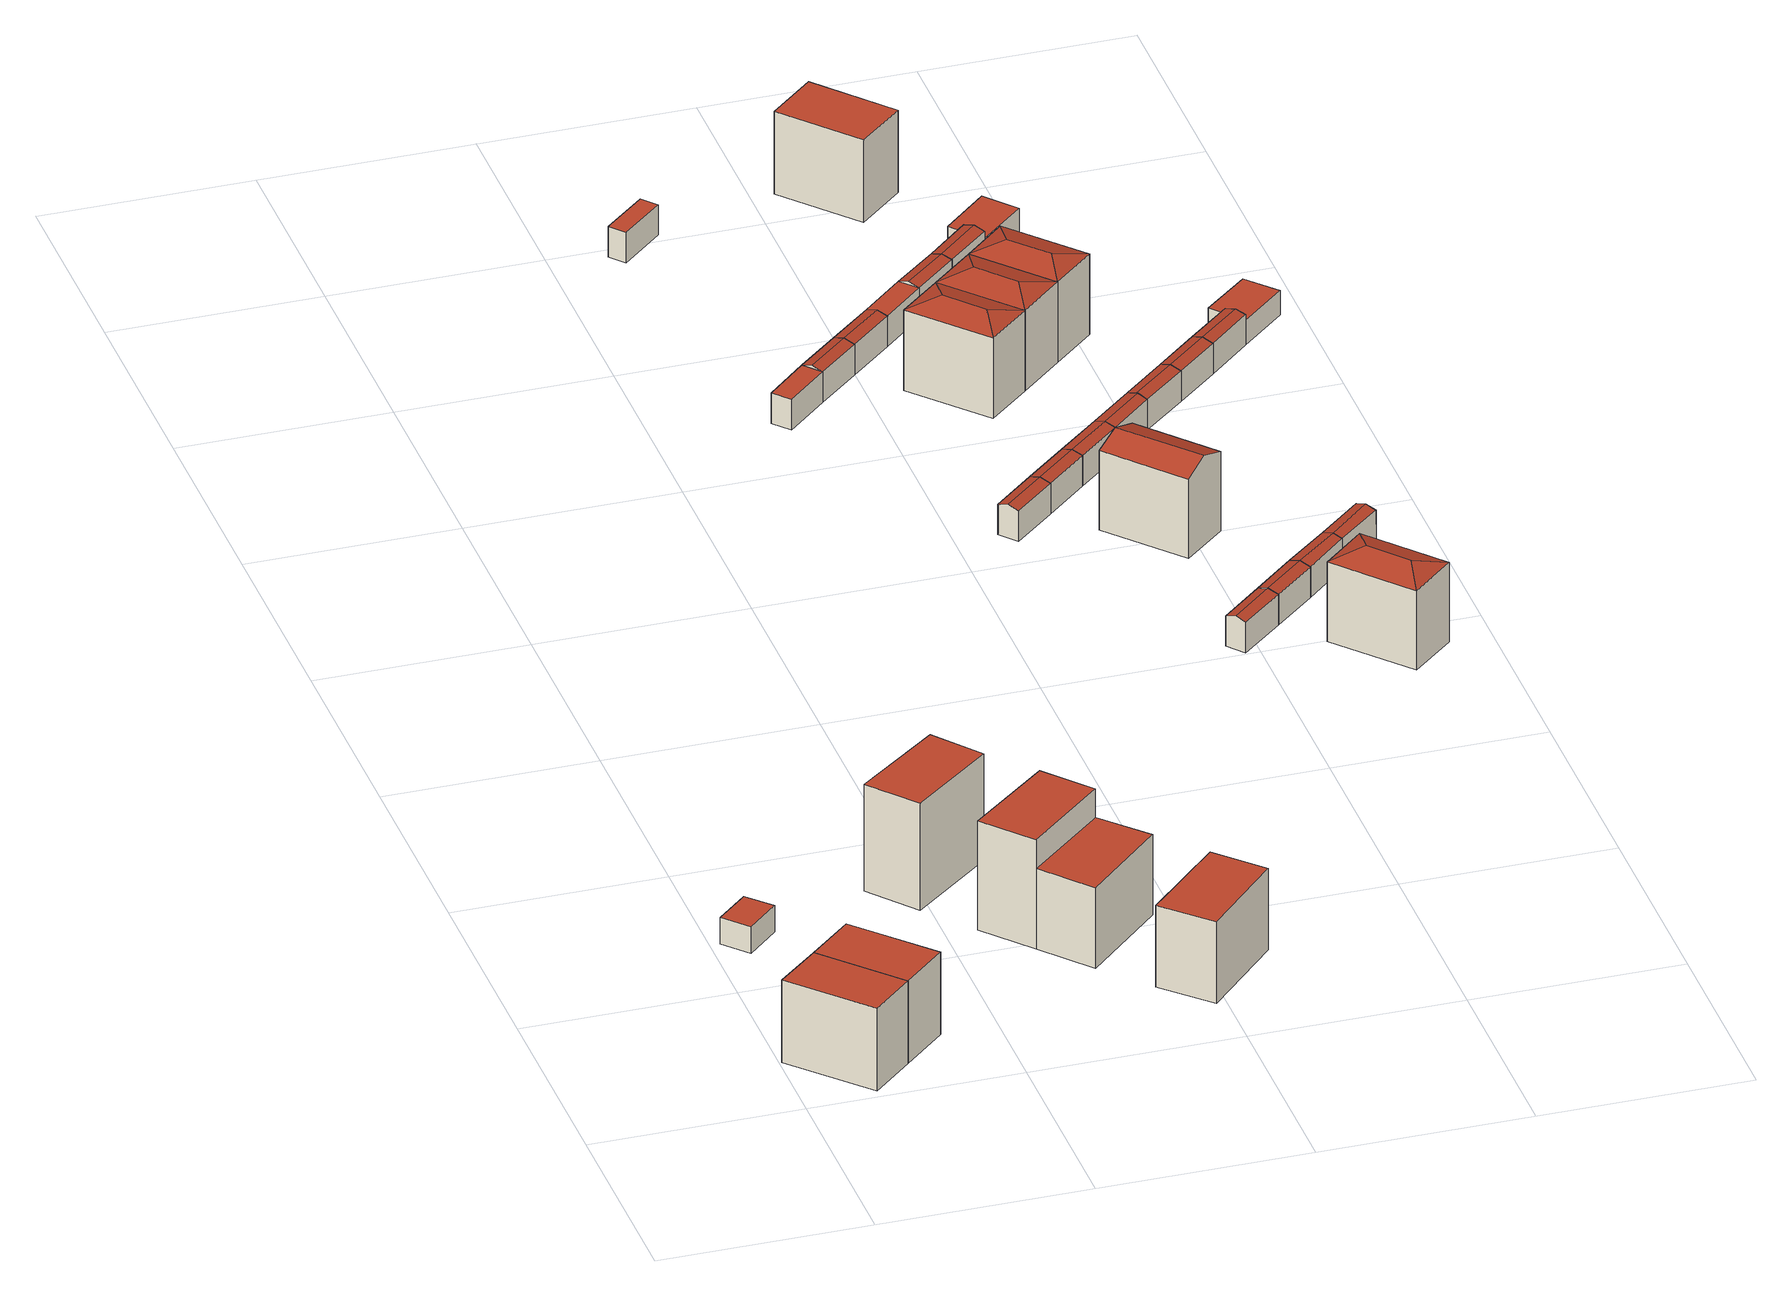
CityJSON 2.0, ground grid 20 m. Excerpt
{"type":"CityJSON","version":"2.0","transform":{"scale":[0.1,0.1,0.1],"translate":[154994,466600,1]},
"CityObjects":{
"building1":{"type":"Building","attributes":{"b3_bag_bag_overlap":0,"b3_bouwlagen":3,"b3_dak_type":"horizontal","b3_extrusie":"standard","b3_h_dak_50p":10.1,"b3_h_dak_70p":10.11,"b3_h_dak_max":10.26,"b3_h_dak_min":10.06,"b3_h_maaiveld":1.66,"b3_is_glas_dak":false,"b3_kas_warenhuis":false,"b3_kwaliteitsindicator":true,"b3_mutatie_ahn3_ahn4":false,"b3_mutatie_ahn4_ahn5":false,"b3_n_nok":0,"b3_n_vlakken":1,"b3_opp_buitenmuur":90.88,"b3_opp_dak_plat":49.87,"b3_opp_dak_schuin":0,"b3_opp_grond":49.87,"b3_opp_scheidingsmuur":157.52,"b3_rmse_lod12":0.051,"b3_rmse_lod13":0.051,"b3_rmse_lod22":0.0487,"b3_t_run":31,"b3_val3dity_lod12":"[]","b3_val3dity_lod13":"[]","b3_val3dity_lod22":"[]","b3_volume_lod12":421.19,"b3_volume_lod13":421.19,"b3_volume_lod22":421.06,"geconstateerd":false,"oorspronkelijkbouwjaar":1991,"status":"Pand in gebruik"},"children":["building1-1"]},
"building1-1":{"type":"BuildingPart","parents":["building1"],"geometry":[{"type":"Solid","lod":"2.2","boundaries":[[[[0,1,2,3]],[[4,5,6,7]],[[7,6,1,0]],[[6,5,2,1]],[[5,4,3,2]],[[4,7,0,3]]]],"semantics":{"surfaces":[{"type":"GroundSurface"},{"type":"RoofSurface"},{"type":"WallSurface"}],"values":[[0,1,2,2,2,2]]}}]},
"building2":{"type":"Building","attributes":{"b3_dak_type":"horizontal","b3_extrusie":"standard","b3_h_dak_50p":4.42,"b3_h_dak_70p":4.43,"b3_h_dak_max":4.48,"b3_h_dak_min":4.28,"b3_h_maaiveld":1.72,"b3_is_glas_dak":false,"b3_kas_warenhuis":false,"b3_kwaliteitsindicator":true,"b3_mutatie_ahn3_ahn4":false,"b3_mutatie_ahn4_ahn5":false,"b3_n_nok":0,"b3_n_vlakken":1,"b3_opp_buitenmuur":38.58,"b3_opp_dak_plat":12.6,"b3_opp_dak_schuin":0,"b3_opp_grond":12.59,"b3_opp_scheidingsmuur":0,"b3_rmse_lod12":0.0504,"b3_rmse_lod13":0.0504,"b3_rmse_lod22":0.0457,"b3_t_run":22,"b3_val3dity_lod12":"[]","b3_val3dity_lod13":"[]","b3_val3dity_lod22":"[]","b3_volume_lod12":34.05,"b3_volume_lod13":34.05,"b3_volume_lod22":33.9,"geconstateerd":false,"oorspronkelijkbouwjaar":1991,"status":"Pand in gebruik"},"children":["building2-1"]},
"building2-1":{"type":"BuildingPart","parents":["building2"],"geometry":[{"type":"Solid","lod":"2.2","boundaries":[[[[8,9,10,11]],[[12,13,14,15]],[[15,14,9,8]],[[14,13,10,9]],[[13,12,11,10]],[[12,15,8,11]]]],"semantics":{"surfaces":[{"type":"GroundSurface"},{"type":"RoofSurface"},{"type":"WallSurface"}],"values":[[0,1,2,2,2,2]]}}]},
"building3":{"type":"Building","attributes":{"b3_bag_bag_overlap":0,"b3_bouwlagen":3,"b3_dak_type":"horizontal","b3_extrusie":"standard","b3_h_dak_50p":10.11,"b3_h_dak_70p":10.12,"b3_h_dak_max":10.28,"b3_h_dak_min":10.04,"b3_h_maaiveld":1.66,"b3_is_glas_dak":false,"b3_kas_warenhuis":false,"b3_kwaliteitsindicator":true,"b3_mutatie_ahn3_ahn4":false,"b3_mutatie_ahn4_ahn5":false,"b3_n_nok":0,"b3_n_vlakken":1,"b3_opp_buitenmuur":118.53,"b3_opp_dak_plat":51.81,"b3_opp_dak_schuin":0,"b3_opp_grond":51.8,"b3_opp_scheidingsmuur":133.5,"b3_rmse_lod12":0.133,"b3_rmse_lod13":0.133,"b3_rmse_lod22":0.131,"b3_t_run":38,"b3_val3dity_lod12":"[]","b3_val3dity_lod13":"[]","b3_val3dity_lod22":"[]","b3_volume_lod12":438.09,"b3_volume_lod13":438.09,"b3_volume_lod22":437.79,"geconstateerd":false,"oorspronkelijkbouwjaar":1991,"status":"Pand in gebruik"},"children":["building3-1"]},
"building3-1":{"type":"BuildingPart","parents":["building3"],"geometry":[{"type":"Solid","lod":"2.2","boundaries":[[[[16,17,1,0]],[[7,6,18,19]],[[19,18,17,16]],[[18,6,1,17]],[[6,7,0,1]],[[7,19,16,0]]]],"semantics":{"surfaces":[{"type":"GroundSurface"},{"type":"RoofSurface"},{"type":"WallSurface"}],"values":[[0,1,2,2,2,2]]}}]},
"building4":{"type":"Building","attributes":{"b3_bag_bag_overlap":0,"b3_bouwlagen":4,"b3_dak_type":"multiple horizontal","b3_extrusie":"standard","b3_h_dak_50p":12.35,"b3_h_dak_70p":12.37,"b3_h_dak_max":12.48,"b3_h_dak_min":9.66,"b3_h_maaiveld":1.45,"b3_is_glas_dak":false,"b3_kas_warenhuis":false,"b3_kwaliteitsindicator":true,"b3_mutatie_ahn3_ahn4":false,"b3_mutatie_ahn4_ahn5":false,"b3_n_nok":0,"b3_n_vlakken":3,"b3_opp_buitenmuur":124.46,"b3_opp_dak_plat":57.69,"b3_opp_dak_schuin":0,"b3_opp_grond":57.68,"b3_opp_scheidingsmuur":210.14,"b3_rmse_lod12":1.05,"b3_rmse_lod13":1.05,"b3_rmse_lod22":0.0559,"b3_t_run":44,"b3_val3dity_lod12":"[]","b3_val3dity_lod13":"[]","b3_val3dity_lod22":"[]","b3_volume_lod12":629.6,"b3_volume_lod13":629.6,"b3_volume_lod22":604.18,"geconstateerd":false,"oorspronkelijkbouwjaar":1992,"status":"Pand in gebruik"},"children":["building4-1"]},
"building4-1":{"type":"BuildingPart","parents":["building4"],"geometry":[{"type":"Solid","lod":"2.2","boundaries":[[[[20,21,22,23]],[[24,25,26,27]],[[27,26,21,20]],[[26,25,22,21]],[[25,24,23,22]],[[24,27,20,23]]]],"semantics":{"surfaces":[{"type":"GroundSurface"},{"type":"RoofSurface"},{"type":"WallSurface"}],"values":[[0,1,2,2,2,2]]}}]},
"building5":{"type":"Building","attributes":{"b3_bag_bag_overlap":0,"b3_bouwlagen":4,"b3_dak_type":"multiple horizontal","b3_extrusie":"standard","b3_h_dak_50p":12.44,"b3_h_dak_70p":12.57,"b3_h_dak_max":12.74,"b3_h_dak_min":9.73,"b3_h_maaiveld":1.46,"b3_is_glas_dak":false,"b3_kas_warenhuis":false,"b3_kwaliteitsindicator":true,"b3_mutatie_ahn3_ahn4":false,"b3_mutatie_ahn4_ahn5":true,"b3_n_nok":0,"b3_n_vlakken":3,"b3_opp_buitenmuur":152.43,"b3_opp_dak_plat":57.73,"b3_opp_dak_schuin":0,"b3_opp_grond":57.72,"b3_opp_scheidingsmuur":184.46,"b3_rmse_lod12":1.1,"b3_rmse_lod13":1.1,"b3_rmse_lod22":0.155,"b3_t_run":33,"b3_val3dity_lod12":"[]","b3_val3dity_lod13":"[]","b3_val3dity_lod22":"[]","b3_volume_lod12":641.33,"b3_volume_lod13":641.33,"b3_volume_lod22":607.52,"geconstateerd":false,"oorspronkelijkbouwjaar":1992,"status":"Pand in gebruik"},"children":["building5-1"]},
"building5-1":{"type":"BuildingPart","parents":["building5"],"geometry":[{"type":"Solid","lod":"2.2","boundaries":[[[[28,29,30,31]],[[32,33,34,35]],[[35,34,29,28]],[[34,33,30,29]],[[33,32,31,30]],[[32,35,28,31]]]],"semantics":{"surfaces":[{"type":"GroundSurface"},{"type":"RoofSurface"},{"type":"WallSurface"}],"values":[[0,1,2,2,2,2]]}}]},
"building6":{"type":"Building","attributes":{"b3_bag_bag_overlap":0,"b3_bouwlagen":3,"b3_dak_type":"horizontal","b3_extrusie":"standard","b3_h_dak_50p":9.71,"b3_h_dak_70p":9.72,"b3_h_dak_max":9.82,"b3_h_dak_min":9.66,"b3_h_maaiveld":1.47,"b3_is_glas_dak":false,"b3_kas_warenhuis":false,"b3_kwaliteitsindicator":true,"b3_mutatie_ahn3_ahn4":false,"b3_mutatie_ahn4_ahn5":false,"b3_n_nok":0,"b3_n_vlakken":1,"b3_opp_buitenmuur":96.62,"b3_opp_dak_plat":58.25,"b3_opp_dak_schuin":0,"b3_opp_grond":58.25,"b3_opp_scheidingsmuur":163.8,"b3_rmse_lod12":0.404,"b3_rmse_lod13":0.404,"b3_rmse_lod22":0.403,"b3_t_run":41,"b3_val3dity_lod12":"[]","b3_val3dity_lod13":"[]","b3_val3dity_lod22":"[]","b3_volume_lod12":480.5,"b3_volume_lod13":480.5,"b3_volume_lod22":479.9,"geconstateerd":false,"oorspronkelijkbouwjaar":1992,"status":"Pand in gebruik"},"children":["building6-1"]},
"building6-1":{"type":"BuildingPart","parents":["building6"],"geometry":[{"type":"Solid","lod":"2.2","boundaries":[[[[31,36,37,28]],[[38,39,40,41]],[[41,40,36,31]],[[40,39,37,36]],[[39,38,28,37]],[[38,41,31,28]]]],"semantics":{"surfaces":[{"type":"GroundSurface"},{"type":"RoofSurface"},{"type":"WallSurface"}],"values":[[0,1,2,2,2,2]]}}]},
"building7":{"type":"Building","attributes":{"b3_bag_bag_overlap":0,"b3_bouwlagen":3,"b3_dak_type":"horizontal","b3_extrusie":"standard","b3_h_dak_50p":9.7,"b3_h_dak_70p":9.71,"b3_h_dak_max":9.76,"b3_h_dak_min":9.66,"b3_h_maaiveld":1.43,"b3_is_glas_dak":false,"b3_kas_warenhuis":false,"b3_kwaliteitsindicator":true,"b3_mutatie_ahn3_ahn4":false,"b3_mutatie_ahn4_ahn5":false,"b3_n_nok":0,"b3_n_vlakken":1,"b3_opp_buitenmuur":97.71,"b3_opp_dak_plat":58.51,"b3_opp_dak_schuin":0,"b3_opp_grond":58.51,"b3_opp_scheidingsmuur":163.99,"b3_rmse_lod12":0.0238,"b3_rmse_lod13":0.0238,"b3_rmse_lod22":0.0206,"b3_t_run":31,"b3_val3dity_lod12":"[]","b3_val3dity_lod13":"[]","b3_val3dity_lod22":"[]","b3_volume_lod12":484.27,"b3_volume_lod13":484.27,"b3_volume_lod22":483.81,"geconstateerd":false,"oorspronkelijkbouwjaar":1992,"status":"Pand in gebruik"},"children":["building7-1"]},
"building7-1":{"type":"BuildingPart","parents":["building7"],"geometry":[{"type":"Solid","lod":"2.2","boundaries":[[[[42,43,44,45]],[[46,47,48,49]],[[49,48,43,42]],[[48,47,44,43]],[[47,46,45,44]],[[46,49,42,45]]]],"semantics":{"surfaces":[{"type":"GroundSurface"},{"type":"RoofSurface"},{"type":"WallSurface"}],"values":[[0,1,2,2,2,2]]}}]},
"building8":{"type":"Building","attributes":{"b3_bag_bag_overlap":0,"b3_dak_type":"slanted","b3_extrusie":"standard","b3_h_dak_50p":4.69,"b3_h_dak_70p":4.74,"b3_h_dak_max":4.78,"b3_h_dak_min":4.32,"b3_h_maaiveld":1.58,"b3_h_nok":4.7,"b3_is_glas_dak":false,"b3_kas_warenhuis":false,"b3_kwaliteitsindicator":true,"b3_mutatie_ahn3_ahn4":false,"b3_mutatie_ahn4_ahn5":false,"b3_n_nok":1,"b3_n_vlakken":2,"b3_opp_buitenmuur":39.76,"b3_opp_dak_plat":0,"b3_opp_dak_schuin":11.26,"b3_opp_grond":11.19,"b3_opp_scheidingsmuur":6.13,"b3_rmse_lod12":0.289,"b3_rmse_lod13":0.289,"b3_rmse_lod22":0.294,"b3_t_run":14,"b3_val3dity_lod12":"[]","b3_val3dity_lod13":"[]","b3_val3dity_lod22":"[]","b3_volume_lod12":35.24,"b3_volume_lod13":35.24,"b3_volume_lod22":34.57,"geconstateerd":false,"oorspronkelijkbouwjaar":1994,"status":"Pand in gebruik"},"children":["building8-1"]},
"building8-1":{"type":"BuildingPart","parents":["building8"],"geometry":[{"type":"Solid","lod":"2.2","boundaries":[[[[50,51,52,53]],[[54,55,56,57]],[[57,56,51,50]],[[56,55,52,51]],[[55,54,53,52]],[[54,57,50,53]]]],"semantics":{"surfaces":[{"type":"GroundSurface"},{"type":"RoofSurface"},{"type":"WallSurface"}],"values":[[0,1,2,2,2,2]]}}]},
"building9":{"type":"Building","attributes":{"b3_bag_bag_overlap":0,"b3_dak_type":"slanted","b3_extrusie":"standard","b3_h_dak_50p":4.71,"b3_h_dak_70p":4.74,"b3_h_dak_max":4.76,"b3_h_dak_min":4.22,"b3_h_maaiveld":1.57,"b3_h_nok":4.81,"b3_is_glas_dak":false,"b3_kas_warenhuis":false,"b3_kwaliteitsindicator":true,"b3_mutatie_ahn3_ahn4":false,"b3_mutatie_ahn4_ahn5":false,"b3_n_nok":1,"b3_n_vlakken":2,"b3_opp_buitenmuur":33.65,"b3_opp_dak_plat":0,"b3_opp_dak_schuin":10.36,"b3_opp_grond":10,"b3_opp_scheidingsmuur":11.29,"b3_rmse_lod12":0.192,"b3_rmse_lod13":0.192,"b3_rmse_lod22":0.224,"b3_t_run":12,"b3_val3dity_lod12":"[]","b3_val3dity_lod13":"[]","b3_val3dity_lod22":"[]","b3_volume_lod12":31.58,"b3_volume_lod13":31.58,"b3_volume_lod22":31.22,"geconstateerd":false,"oorspronkelijkbouwjaar":1994,"status":"Pand in gebruik"},"children":["building9-1"]},
"building9-1":{"type":"BuildingPart","parents":["building9"],"geometry":[{"type":"Solid","lod":"2.2","boundaries":[[[[58,59,60,61]],[[62,63,64,65]],[[65,64,59,58]],[[64,63,60,59]],[[63,62,61,60]],[[62,65,58,61]]]],"semantics":{"surfaces":[{"type":"GroundSurface"},{"type":"RoofSurface"},{"type":"WallSurface"}],"values":[[0,1,2,2,2,2]]}}]},
"building10":{"type":"Building","attributes":{"b3_bag_bag_overlap":0,"b3_dak_type":"slanted","b3_extrusie":"standard","b3_h_dak_50p":4.62,"b3_h_dak_70p":4.7,"b3_h_dak_max":4.76,"b3_h_dak_min":4.01,"b3_h_maaiveld":1.57,"b3_h_nok":4.87,"b3_is_glas_dak":false,"b3_kas_warenhuis":false,"b3_kwaliteitsindicator":true,"b3_mutatie_ahn3_ahn4":false,"b3_mutatie_ahn4_ahn5":false,"b3_n_nok":1,"b3_n_vlakken":2,"b3_opp_buitenmuur":27.6,"b3_opp_dak_plat":0,"b3_opp_dak_schuin":13.6,"b3_opp_grond":11.13,"b3_opp_scheidingsmuur":12.22,"b3_rmse_lod12":0.271,"b3_rmse_lod13":0.271,"b3_rmse_lod22":0.0646,"b3_t_run":12,"b3_val3dity_lod12":"[]","b3_val3dity_lod13":"[]","b3_val3dity_lod22":"[]","b3_volume_lod12":34.65,"b3_volume_lod13":34.65,"b3_volume_lod22":32.88,"geconstateerd":false,"oorspronkelijkbouwjaar":1994,"status":"Pand in gebruik"},"children":["building10-1"]},
"building10-1":{"type":"BuildingPart","parents":["building10"],"geometry":[{"type":"Solid","lod":"2.2","boundaries":[[[[53,66,67,50]],[[68,54,69,70]],[[54,68,66,53]],[[68,70,71,67,66]],[[57,71,70,69]],[[71,57,50,67]],[[57,69,54,53,50]]]],"semantics":{"surfaces":[{"type":"GroundSurface"},{"type":"RoofSurface"},{"type":"WallSurface"}],"values":[[0,1,2,2,1,2,2]]}}]},
"building11":{"type":"Building","attributes":{"b3_bag_bag_overlap":0,"b3_dak_type":"slanted","b3_extrusie":"standard","b3_h_dak_50p":4.59,"b3_h_dak_70p":4.7,"b3_h_dak_max":4.79,"b3_h_dak_min":4.07,"b3_h_maaiveld":1.59,"b3_h_nok":4.84,"b3_is_glas_dak":false,"b3_kas_warenhuis":false,"b3_kwaliteitsindicator":true,"b3_mutatie_ahn3_ahn4":false,"b3_mutatie_ahn4_ahn5":false,"b3_n_nok":1,"b3_n_vlakken":2,"b3_opp_buitenmuur":34.33,"b3_opp_dak_plat":0,"b3_opp_dak_schuin":13.5,"b3_opp_grond":11.26,"b3_opp_scheidingsmuur":6.06,"b3_rmse_lod12":0.271,"b3_rmse_lod13":0.271,"b3_rmse_lod22":0.06,"b3_t_run":20,"b3_val3dity_lod12":"[]","b3_val3dity_lod13":"[]","b3_val3dity_lod22":"[]","b3_volume_lod12":35.1,"b3_volume_lod13":35.1,"b3_volume_lod22":33.23,"geconstateerd":false,"oorspronkelijkbouwjaar":1994,"status":"Pand in gebruik"},"children":["building11-1"]},
"building11-1":{"type":"BuildingPart","parents":["building11"],"geometry":[{"type":"Solid","lod":"2.2","boundaries":[[[[72,73,74,75]],[[76,77,78,79]],[[77,76,73,72]],[[76,79,80,74,73]],[[81,80,79,78]],[[80,81,75,74]],[[81,78,77,72,75]]]],"semantics":{"surfaces":[{"type":"GroundSurface"},{"type":"RoofSurface"},{"type":"WallSurface"}],"values":[[0,1,2,2,1,2,2]]}}]},
"building12":{"type":"Building","attributes":{"b3_bag_bag_overlap":0,"b3_dak_type":"slanted","b3_extrusie":"standard","b3_h_dak_50p":4.63,"b3_h_dak_70p":4.71,"b3_h_dak_max":4.76,"b3_h_dak_min":3.97,"b3_h_maaiveld":1.57,"b3_h_nok":4.85,"b3_is_glas_dak":false,"b3_kas_warenhuis":false,"b3_kwaliteitsindicator":true,"b3_mutatie_ahn3_ahn4":false,"b3_mutatie_ahn4_ahn5":false,"b3_n_nok":1,"b3_n_vlakken":2,"b3_opp_buitenmuur":28.3,"b3_opp_dak_plat":0,"b3_opp_dak_schuin":14.22,"b3_opp_grond":11.45,"b3_opp_scheidingsmuur":12.21,"b3_rmse_lod12":0.273,"b3_rmse_lod13":0.273,"b3_rmse_lod22":0.0599,"b3_t_run":13,"b3_val3dity_lod12":"[]","b3_val3dity_lod13":"[]","b3_val3dity_lod22":"[]","b3_volume_lod12":36.01,"b3_volume_lod13":36.01,"b3_volume_lod22":33.86,"geconstateerd":false,"oorspronkelijkbouwjaar":1994,"status":"Pand in gebruik"},"children":["building12-1"]},
"building12-1":{"type":"BuildingPart","parents":["building12"],"geometry":[{"type":"Solid","lod":"2.2","boundaries":[[[[66,82,83,67]],[[84,68,70,85]],[[68,84,82,66]],[[84,85,86,83,82]],[[71,86,85,70]],[[86,71,67,83]],[[71,70,68,66,67]]]],"semantics":{"surfaces":[{"type":"GroundSurface"},{"type":"RoofSurface"},{"type":"WallSurface"}],"values":[[0,1,2,2,1,2,2]]}}]},
"building13":{"type":"Building","attributes":{"b3_bag_bag_overlap":0,"b3_dak_type":"slanted","b3_extrusie":"standard","b3_h_dak_50p":4.6,"b3_h_dak_70p":4.7,"b3_h_dak_max":4.78,"b3_h_dak_min":4.02,"b3_h_maaiveld":1.6,"b3_h_nok":4.91,"b3_is_glas_dak":false,"b3_kas_warenhuis":false,"b3_kwaliteitsindicator":true,"b3_mutatie_ahn3_ahn4":false,"b3_mutatie_ahn4_ahn5":false,"b3_n_nok":1,"b3_n_vlakken":2,"b3_opp_buitenmuur":27.24,"b3_opp_dak_plat":0,"b3_opp_dak_schuin":13.85,"b3_opp_grond":11.19,"b3_opp_scheidingsmuur":12.19,"b3_rmse_lod12":0.286,"b3_rmse_lod13":0.286,"b3_rmse_lod22":0.0638,"b3_t_run":14,"b3_val3dity_lod12":"[]","b3_val3dity_lod13":"[]","b3_val3dity_lod22":"[]","b3_volume_lod12":34.59,"b3_volume_lod13":34.59,"b3_volume_lod22":32.74,"geconstateerd":false,"oorspronkelijkbouwjaar":1994,"status":"Pand in gebruik"},"children":["building13-1"]},
"building13-1":{"type":"BuildingPart","parents":["building13"],"geometry":[{"type":"Solid","lod":"2.2","boundaries":[[[[74,73,87,88]],[[80,79,76,73,74]],[[89,76,79,90]],[[76,89,87,73]],[[89,90,91,88,87]],[[80,91,90,79]],[[91,80,74,88]]]],"semantics":{"surfaces":[{"type":"GroundSurface"},{"type":"WallSurface"},{"type":"RoofSurface"}],"values":[[0,1,2,1,1,2,1]]}}]},
"building14":{"type":"Building","attributes":{"b3_bag_bag_overlap":0,"b3_dak_type":"slanted","b3_extrusie":"standard","b3_h_dak_50p":4.62,"b3_h_dak_70p":4.72,"b3_h_dak_max":4.9,"b3_h_dak_min":4.05,"b3_h_maaiveld":1.57,"b3_h_nok":4.88,"b3_is_glas_dak":false,"b3_kas_warenhuis":false,"b3_kwaliteitsindicator":true,"b3_mutatie_ahn3_ahn4":false,"b3_mutatie_ahn4_ahn5":false,"b3_n_nok":1,"b3_n_vlakken":2,"b3_opp_buitenmuur":34.83,"b3_opp_dak_plat":0,"b3_opp_dak_schuin":13.1,"b3_opp_grond":11.12,"b3_opp_scheidingsmuur":6.12,"b3_rmse_lod12":0.287,"b3_rmse_lod13":0.287,"b3_rmse_lod22":0.114,"b3_t_run":18,"b3_val3dity_lod12":"[]","b3_val3dity_lod13":"[]","b3_val3dity_lod22":"[]","b3_volume_lod12":34.92,"b3_volume_lod13":34.92,"b3_volume_lod22":33.15,"geconstateerd":false,"oorspronkelijkbouwjaar":1994,"status":"Pand in gebruik"},"children":["building14-1"]},
"building14-1":{"type":"BuildingPart","parents":["building14"],"geometry":[{"type":"Solid","lod":"2.2","boundaries":[[[[92,93,94,95]],[[96,97,98,93,92]],[[99,98,97,100]],[[98,99,94,93]],[[99,100,101,95,94]],[[96,101,100,97]],[[101,96,92,95]]]],"semantics":{"surfaces":[{"type":"GroundSurface"},{"type":"WallSurface"},{"type":"RoofSurface"}],"values":[[0,1,2,1,1,2,1]]}}]},
"building15":{"type":"Building","attributes":{"b3_bag_bag_overlap":0,"b3_bouwlagen":3,"b3_dak_type":"slanted","b3_extrusie":"standard","b3_h_dak_50p":9.6,"b3_h_dak_70p":9.77,"b3_h_dak_max":9.91,"b3_h_dak_min":7.67,"b3_h_maaiveld":1.57,"b3_is_glas_dak":false,"b3_kas_warenhuis":false,"b3_kwaliteitsindicator":true,"b3_mutatie_ahn3_ahn4":false,"b3_mutatie_ahn4_ahn5":false,"b3_n_nok":0,"b3_n_vlakken":4,"b3_opp_buitenmuur":74.77,"b3_opp_dak_plat":0.1,"b3_opp_dak_schuin":54.15,"b3_opp_grond":48.28,"b3_opp_scheidingsmuur":134.52,"b3_rmse_lod12":0.781,"b3_rmse_lod13":0.781,"b3_rmse_lod22":0.143,"b3_t_run":26,"b3_val3dity_lod12":"[]","b3_val3dity_lod13":"[]","b3_val3dity_lod22":"[]","b3_volume_lod12":395.5,"b3_volume_lod13":395.5,"b3_volume_lod22":370.78,"geconstateerd":false,"oorspronkelijkbouwjaar":1994,"status":"Pand in gebruik"},"children":["building15-1"]},
"building15-1":{"type":"BuildingPart","parents":["building15"],"geometry":[{"type":"Solid","lod":"2.2","boundaries":[[[[102,103,104,105]],[[106,107,108,109]],[[107,106,103,102]],[[110,106,109]],[[106,110,104,103]],[[111,110,109,108]],[[110,111,105,104]],[[107,111,108]],[[111,107,102,105]]]],"semantics":{"surfaces":[{"type":"GroundSurface"},{"type":"RoofSurface"},{"type":"WallSurface"}],"values":[[0,1,2,1,2,1,2,1,2]]}}]},
"building16":{"type":"Building","attributes":{"b3_bag_bag_overlap":0,"b3_dak_type":"slanted","b3_extrusie":"standard","b3_h_dak_50p":4.69,"b3_h_dak_70p":4.73,"b3_h_dak_max":4.76,"b3_h_dak_min":4.07,"b3_h_maaiveld":1.58,"b3_h_nok":4.86,"b3_is_glas_dak":false,"b3_kas_warenhuis":false,"b3_kwaliteitsindicator":true,"b3_mutatie_ahn3_ahn4":false,"b3_mutatie_ahn4_ahn5":false,"b3_n_nok":1,"b3_n_vlakken":2,"b3_opp_buitenmuur":35.09,"b3_opp_dak_plat":0,"b3_opp_dak_schuin":12.63,"b3_opp_grond":11.42,"b3_opp_scheidingsmuur":12.29,"b3_rmse_lod12":0.234,"b3_rmse_lod13":0.234,"b3_rmse_lod22":0.234,"b3_t_run":10,"b3_val3dity_lod12":"[]","b3_val3dity_lod13":"[]","b3_val3dity_lod22":"[]","b3_volume_lod12":35.78,"b3_volume_lod13":35.78,"b3_volume_lod22":35.92,"geconstateerd":false,"oorspronkelijkbouwjaar":1994,"status":"Pand in gebruik"},"children":["building16-1"]},
"building16-1":{"type":"BuildingPart","parents":["building16"],"geometry":[{"type":"Solid","lod":"2.2","boundaries":[[[[112,113,83,82]],[[84,86,114,115]],[[115,114,113,112]],[[114,86,83,113]],[[86,84,82,83]],[[84,115,112,82]]]],"semantics":{"surfaces":[{"type":"GroundSurface"},{"type":"RoofSurface"},{"type":"WallSurface"}],"values":[[0,1,2,2,2,2]]}}]},
"building17":{"type":"Building","attributes":{"b3_bag_bag_overlap":0,"b3_bouwlagen":3,"b3_dak_type":"slanted","b3_extrusie":"standard","b3_h_dak_50p":9.52,"b3_h_dak_70p":9.74,"b3_h_dak_max":9.9,"b3_h_dak_min":7.39,"b3_h_maaiveld":1.6,"b3_h_nok":9.97,"b3_is_glas_dak":false,"b3_kas_warenhuis":false,"b3_kwaliteitsindicator":true,"b3_mutatie_ahn3_ahn4":false,"b3_mutatie_ahn4_ahn5":false,"b3_n_nok":2,"b3_n_vlakken":4,"b3_opp_buitenmuur":71.76,"b3_opp_dak_plat":0,"b3_opp_dak_schuin":52.67,"b3_opp_grond":48.42,"b3_opp_scheidingsmuur":133.88,"b3_rmse_lod12":0.997,"b3_rmse_lod13":0.997,"b3_rmse_lod22":0.155,"b3_t_run":28,"b3_val3dity_lod12":"[]","b3_val3dity_lod13":"[]","b3_val3dity_lod22":"[]","b3_volume_lod12":394.01,"b3_volume_lod13":394.01,"b3_volume_lod22":367.01,"geconstateerd":false,"oorspronkelijkbouwjaar":1994,"status":"Pand in gebruik"},"children":["building17-1"]},
"building17-1":{"type":"BuildingPart","parents":["building17"],"geometry":[{"type":"Solid","lod":"2.2","boundaries":[[[[116,117,118,119]],[[120,121,122,117,116]],[[123,122,121,124]],[[122,123,118,117]],[[123,124,125,119,118]],[[120,125,124,121]],[[125,120,116,119]]]],"semantics":{"surfaces":[{"type":"GroundSurface"},{"type":"WallSurface"},{"type":"RoofSurface"}],"values":[[0,1,2,1,1,2,1]]}}]},
"building18":{"type":"Building","attributes":{"b3_bag_bag_overlap":0,"b3_dak_type":"slanted","b3_extrusie":"standard","b3_h_dak_50p":4.6,"b3_h_dak_70p":4.7,"b3_h_dak_max":4.78,"b3_h_dak_min":3.99,"b3_h_maaiveld":1.59,"b3_h_nok":4.97,"b3_is_glas_dak":false,"b3_kas_warenhuis":false,"b3_kwaliteitsindicator":true,"b3_mutatie_ahn3_ahn4":false,"b3_mutatie_ahn4_ahn5":false,"b3_n_nok":1,"b3_n_vlakken":2,"b3_opp_buitenmuur":27.97,"b3_opp_dak_plat":0,"b3_opp_dak_schuin":14.23,"b3_opp_grond":11.36,"b3_opp_scheidingsmuur":12.21,"b3_rmse_lod12":0.284,"b3_rmse_lod13":0.284,"b3_rmse_lod22":0.0742,"b3_t_run":17,"b3_val3dity_lod12":"[]","b3_val3dity_lod13":"[]","b3_val3dity_lod22":"[]","b3_volume_lod12":35.33,"b3_volume_lod13":35.33,"b3_volume_lod22":33.58,"geconstateerd":false,"oorspronkelijkbouwjaar":1994,"status":"Pand in gebruik"},"children":["building18-1"]},
"building18-1":{"type":"BuildingPart","parents":["building18"],"geometry":[{"type":"Solid","lod":"2.2","boundaries":[[[[88,87,126,127]],[[91,90,89,87,88]],[[128,89,90,129]],[[89,128,126,87]],[[128,129,130,127,126]],[[91,130,129,90]],[[130,91,88,127]]]],"semantics":{"surfaces":[{"type":"GroundSurface"},{"type":"WallSurface"},{"type":"RoofSurface"}],"values":[[0,1,2,1,1,2,1]]}}]},
"building19":{"type":"Building","attributes":{"b3_bag_bag_overlap":0,"b3_dak_type":"slanted","b3_extrusie":"standard","b3_h_dak_50p":4.59,"b3_h_dak_70p":4.71,"b3_h_dak_max":4.78,"b3_h_dak_min":4,"b3_h_maaiveld":1.57,"b3_h_nok":4.88,"b3_is_glas_dak":false,"b3_kas_warenhuis":false,"b3_kwaliteitsindicator":true,"b3_mutatie_ahn3_ahn4":false,"b3_mutatie_ahn4_ahn5":false,"b3_n_nok":1,"b3_n_vlakken":2,"b3_opp_buitenmuur":28.09,"b3_opp_dak_plat":0,"b3_opp_dak_schuin":13.61,"b3_opp_grond":11.09,"b3_opp_scheidingsmuur":12.15,"b3_rmse_lod12":0.286,"b3_rmse_lod13":0.286,"b3_rmse_lod22":0.0639,"b3_t_run":13,"b3_val3dity_lod12":"[]","b3_val3dity_lod13":"[]","b3_val3dity_lod22":"[]","b3_volume_lod12":34.6,"b3_volume_lod13":34.6,"b3_volume_lod22":32.95,"geconstateerd":false,"oorspronkelijkbouwjaar":1994,"status":"Pand in gebruik"},"children":["building19-1"]},
"building19-1":{"type":"BuildingPart","parents":["building19"],"geometry":[{"type":"Solid","lod":"2.2","boundaries":[[[[131,132,93,92]],[[133,134,135,132,131]],[[98,135,134,97]],[[135,98,93,132]],[[98,97,96,92,93]],[[133,96,97,134]],[[96,133,131,92]]]],"semantics":{"surfaces":[{"type":"GroundSurface"},{"type":"WallSurface"},{"type":"RoofSurface"}],"values":[[0,1,2,1,1,2,1]]}}]},
"building20":{"type":"Building","attributes":{"b3_bag_bag_overlap":0,"b3_bouwlagen":3,"b3_dak_type":"slanted","b3_extrusie":"standard","b3_h_dak_50p":9.61,"b3_h_dak_70p":9.77,"b3_h_dak_max":9.9,"b3_h_dak_min":7.81,"b3_h_maaiveld":1.58,"b3_is_glas_dak":false,"b3_kas_warenhuis":false,"b3_kwaliteitsindicator":true,"b3_mutatie_ahn3_ahn4":false,"b3_mutatie_ahn4_ahn5":false,"b3_n_nok":0,"b3_n_vlakken":4,"b3_opp_buitenmuur":72.79,"b3_opp_dak_plat":0,"b3_opp_dak_schuin":55.69,"b3_opp_grond":48.58,"b3_opp_scheidingsmuur":134.52,"b3_rmse_lod12":0.724,"b3_rmse_lod13":0.724,"b3_rmse_lod22":0.108,"b3_t_run":26,"b3_val3dity_lod12":"[]","b3_val3dity_lod13":"[]","b3_val3dity_lod22":"[]","b3_volume_lod12":396.87,"b3_volume_lod13":396.87,"b3_volume_lod22":370.18,"geconstateerd":false,"oorspronkelijkbouwjaar":1994,"status":"Pand in gebruik"},"children":["building20-1"]},
"building20-1":{"type":"BuildingPart","parents":["building20"],"geometry":[{"type":"Solid","lod":"2.2","boundaries":[[[[136,137,105,104]],[[138,139,140,141]],[[139,138,137,136]],[[111,138,141]],[[138,111,105,137]],[[110,111,141,140]],[[111,110,104,105]],[[139,110,140]],[[110,139,136,104]]]],"semantics":{"surfaces":[{"type":"GroundSurface"},{"type":"RoofSurface"},{"type":"WallSurface"}],"values":[[0,1,2,1,2,1,2,1,2]]}}]},
"building21":{"type":"Building","attributes":{"b3_bag_bag_overlap":0,"b3_dak_type":"slanted","b3_extrusie":"standard","b3_h_dak_50p":4.57,"b3_h_dak_70p":4.7,"b3_h_dak_max":4.76,"b3_h_dak_min":3.93,"b3_h_maaiveld":1.58,"b3_h_nok":4.89,"b3_is_glas_dak":false,"b3_kas_warenhuis":false,"b3_kwaliteitsindicator":true,"b3_mutatie_ahn3_ahn4":false,"b3_mutatie_ahn4_ahn5":false,"b3_n_nok":1,"b3_n_vlakken":2,"b3_opp_buitenmuur":27.69,"b3_opp_dak_plat":0,"b3_opp_dak_schuin":13.87,"b3_opp_grond":11.3,"b3_opp_scheidingsmuur":12.35,"b3_rmse_lod12":0.291,"b3_rmse_lod13":0.291,"b3_rmse_lod22":0.0707,"b3_t_run":12,"b3_val3dity_lod12":"[]","b3_val3dity_lod13":"[]","b3_val3dity_lod22":"[]","b3_volume_lod12":35.26,"b3_volume_lod13":35.26,"b3_volume_lod22":33.27,"geconstateerd":false,"oorspronkelijkbouwjaar":1994,"status":"Pand in gebruik"},"children":["building21-1"]},
"building21-1":{"type":"BuildingPart","parents":["building21"],"geometry":[{"type":"Solid","lod":"2.2","boundaries":[[[[142,143,113,112]],[[144,145,146,143,142]],[[114,146,145,147]],[[146,114,113,143]],[[114,147,115,112,113]],[[144,115,147,145]],[[115,144,142,112]]]],"semantics":{"surfaces":[{"type":"GroundSurface"},{"type":"WallSurface"},{"type":"RoofSurface"}],"values":[[0,1,2,1,1,2,1]]}}]},
"building22":{"type":"Building","attributes":{"b3_bag_bag_overlap":0,"b3_dak_type":"slanted","b3_extrusie":"standard","b3_h_dak_50p":4.65,"b3_h_dak_70p":4.73,"b3_h_dak_max":4.85,"b3_h_dak_min":4,"b3_h_maaiveld":1.58,"b3_h_nok":4.89,"b3_is_glas_dak":false,"b3_kas_warenhuis":false,"b3_kwaliteitsindicator":true,"b3_mutatie_ahn3_ahn4":false,"b3_mutatie_ahn4_ahn5":false,"b3_n_nok":1,"b3_n_vlakken":2,"b3_opp_buitenmuur":28.49,"b3_opp_dak_plat":0,"b3_opp_dak_schuin":13.56,"b3_opp_grond":11.23,"b3_opp_scheidingsmuur":12.13,"b3_rmse_lod12":0.322,"b3_rmse_lod13":0.322,"b3_rmse_lod22":0.202,"b3_t_run":13,"b3_val3dity_lod12":"[]","b3_val3dity_lod13":"[]","b3_val3dity_lod22":"[]","b3_volume_lod12":35.39,"b3_volume_lod13":35.39,"b3_volume_lod22":33.35,"geconstateerd":false,"oorspronkelijkbouwjaar":1994,"status":"Pand in gebruik"},"children":["building22-1"]},
"building22-1":{"type":"BuildingPart","parents":["building22"],"geometry":[{"type":"Solid","lod":"2.2","boundaries":[[[[148,149,127,126]],[[150,151,152,149,148]],[[130,152,151,129]],[[152,130,127,149]],[[130,129,128,126,127]],[[150,128,129,151]],[[128,150,148,126]]]],"semantics":{"surfaces":[{"type":"GroundSurface"},{"type":"WallSurface"},{"type":"RoofSurface"}],"values":[[0,1,2,1,1,2,1]]}}]},
"building23":{"type":"Building","attributes":{"b3_bag_bag_overlap":0,"b3_bouwlagen":3,"b3_dak_type":"slanted","b3_extrusie":"standard","b3_h_dak_50p":9.52,"b3_h_dak_70p":9.73,"b3_h_dak_max":9.91,"b3_h_dak_min":7.09,"b3_h_maaiveld":1.58,"b3_h_nok":9.95,"b3_is_glas_dak":false,"b3_kas_warenhuis":false,"b3_kwaliteitsindicator":true,"b3_mutatie_ahn3_ahn4":false,"b3_mutatie_ahn4_ahn5":false,"b3_n_nok":3,"b3_n_vlakken":4,"b3_opp_buitenmuur":67.91,"b3_opp_dak_plat":0,"b3_opp_dak_schuin":67.35,"b3_opp_grond":49.84,"b3_opp_scheidingsmuur":134.57,"b3_rmse_lod12":1.05,"b3_rmse_lod13":1.05,"b3_rmse_lod22":0.104,"b3_t_run":39,"b3_val3dity_lod12":"[]","b3_val3dity_lod13":"[]","b3_val3dity_lod22":"[]","b3_volume_lod12":406.05,"b3_volume_lod13":406.05,"b3_volume_lod22":374.91,"geconstateerd":false,"oorspronkelijkbouwjaar":1994,"status":"Pand in gebruik"},"children":["building23-1"]},
"building23-1":{"type":"BuildingPart","parents":["building23"],"geometry":[{"type":"Solid","lod":"2.2","boundaries":[[[[153,154,155,156]],[[157,158,159]],[[158,157,154,153]],[[160,157,159,161]],[[157,160,155,154]],[[162,160,161]],[[160,162,156,155]],[[158,162,161,159]],[[162,158,153,156]]]],"semantics":{"surfaces":[{"type":"GroundSurface"},{"type":"RoofSurface"},{"type":"WallSurface"}],"values":[[0,1,2,1,2,1,2,1,2]]}}]},
"building24":{"type":"Building","attributes":{"b3_bag_bag_overlap":0,"b3_dak_type":"slanted","b3_extrusie":"standard","b3_h_dak_50p":4.6,"b3_h_dak_70p":4.71,"b3_h_dak_max":4.78,"b3_h_dak_min":4.04,"b3_h_maaiveld":1.57,"b3_h_nok":4.9,"b3_is_glas_dak":false,"b3_kas_warenhuis":false,"b3_kwaliteitsindicator":true,"b3_mutatie_ahn3_ahn4":false,"b3_mutatie_ahn4_ahn5":false,"b3_n_nok":1,"b3_n_vlakken":2,"b3_opp_buitenmuur":27.69,"b3_opp_dak_plat":0,"b3_opp_dak_schuin":13.97,"b3_opp_grond":11.14,"b3_opp_scheidingsmuur":12.11,"b3_rmse_lod12":0.301,"b3_rmse_lod13":0.301,"b3_rmse_lod22":0.0667,"b3_t_run":13,"b3_val3dity_lod12":"[]","b3_val3dity_lod13":"[]","b3_val3dity_lod22":"[]","b3_volume_lod12":34.84,"b3_volume_lod13":34.84,"b3_volume_lod22":32.88,"geconstateerd":false,"oorspronkelijkbouwjaar":1994,"status":"Pand in gebruik"},"children":["building24-1"]},
"building24-1":{"type":"BuildingPart","parents":["building24"],"geometry":[{"type":"Solid","lod":"2.2","boundaries":[[[[132,131,163,164]],[[135,134,133,131,132]],[[165,133,134,166]],[[133,165,163,131]],[[165,166,167,164,163]],[[135,167,166,134]],[[167,135,132,164]]]],"semantics":{"surfaces":[{"type":"GroundSurface"},{"type":"WallSurface"},{"type":"RoofSurface"}],"values":[[0,1,2,1,1,2,1]]}}]},
"building25":{"type":"Building","attributes":{"b3_bag_bag_overlap":0,"b3_bouwlagen":3,"b3_dak_type":"horizontal","b3_extrusie":"standard","b3_h_dak_50p":9.95,"b3_h_dak_70p":10.01,"b3_h_dak_max":10.15,"b3_h_dak_min":9.88,"b3_h_maaiveld":1.56,"b3_is_glas_dak":false,"b3_kas_warenhuis":false,"b3_kwaliteitsindicator":true,"b3_mutatie_ahn3_ahn4":false,"b3_mutatie_ahn4_ahn5":false,"b3_n_nok":0,"b3_n_vlakken":1,"b3_opp_buitenmuur":181.22,"b3_opp_dak_plat":51.9,"b3_opp_dak_schuin":0,"b3_opp_grond":51.9,"b3_opp_scheidingsmuur":67.6,"b3_rmse_lod12":0.0882,"b3_rmse_lod13":0.0882,"b3_rmse_lod22":0.0844,"b3_t_run":34,"b3_val3dity_lod12":"[]","b3_val3dity_lod13":"[]","b3_val3dity_lod22":"[]","b3_volume_lod12":437.99,"b3_volume_lod13":437.99,"b3_volume_lod22":436.57,"geconstateerd":false,"oorspronkelijkbouwjaar":1994,"status":"Pand in gebruik"},"children":["building25-1"]},
"building25-1":{"type":"BuildingPart","parents":["building25"],"geometry":[{"type":"Solid","lod":"2.2","boundaries":[[[[168,169,170,171]],[[172,173,174,175]],[[175,174,169,168]],[[174,173,170,169]],[[173,172,171,170]],[[172,175,168,171]]]],"semantics":{"surfaces":[{"type":"GroundSurface"},{"type":"RoofSurface"},{"type":"WallSurface"}],"values":[[0,1,2,2,2,2]]}}]},
"building26":{"type":"Building","attributes":{"b3_bag_bag_overlap":0,"b3_bouwlagen":3,"b3_dak_type":"slanted","b3_extrusie":"standard","b3_h_dak_50p":9.59,"b3_h_dak_70p":9.78,"b3_h_dak_max":9.93,"b3_h_dak_min":7.61,"b3_h_maaiveld":1.59,"b3_h_nok":8.13,"b3_is_glas_dak":false,"b3_kas_warenhuis":false,"b3_kwaliteitsindicator":true,"b3_mutatie_ahn3_ahn4":false,"b3_mutatie_ahn4_ahn5":false,"b3_n_nok":1,"b3_n_vlakken":5,"b3_opp_buitenmuur":71.63,"b3_opp_dak_plat":0,"b3_opp_dak_schuin":55.5,"b3_opp_grond":48.3,"b3_opp_scheidingsmuur":134.34,"b3_rmse_lod12":0.926,"b3_rmse_lod13":0.926,"b3_rmse_lod22":0.144,"b3_t_run":27,"b3_val3dity_lod12":"[]","b3_val3dity_lod13":"[]","b3_val3dity_lod22":"[]","b3_volume_lod12":395.73,"b3_volume_lod13":395.73,"b3_volume_lod22":367.93,"geconstateerd":false,"oorspronkelijkbouwjaar":1994,"status":"Pand in gebruik"},"children":["building26-1"]},
"building26-1":{"type":"BuildingPart","parents":["building26"],"geometry":[{"type":"Solid","lod":"2.2","boundaries":[[[[176,177,137,136]],[[178,179,180,181]],[[179,178,177,176]],[[138,178,181]],[[178,138,137,177]],[[139,138,181,180]],[[138,139,136,137]],[[179,139,180]],[[139,179,176,136]]]],"semantics":{"surfaces":[{"type":"GroundSurface"},{"type":"RoofSurface"},{"type":"WallSurface"}],"values":[[0,1,2,1,2,1,2,1,2]]}}]},
"building27":{"type":"Building","attributes":{"b3_bag_bag_overlap":0,"b3_dak_type":"slanted","b3_extrusie":"standard","b3_h_dak_50p":4.62,"b3_h_dak_70p":4.71,"b3_h_dak_max":4.76,"b3_h_dak_min":3.95,"b3_h_maaiveld":1.58,"b3_h_nok":4.89,"b3_is_glas_dak":false,"b3_kas_warenhuis":false,"b3_kwaliteitsindicator":true,"b3_mutatie_ahn3_ahn4":false,"b3_mutatie_ahn4_ahn5":false,"b3_n_nok":1,"b3_n_vlakken":2,"b3_opp_buitenmuur":29.21,"b3_opp_dak_plat":0,"b3_opp_dak_schuin":14.15,"b3_opp_grond":11.56,"b3_opp_scheidingsmuur":11.4,"b3_rmse_lod12":0.288,"b3_rmse_lod13":0.288,"b3_rmse_lod22":0.0649,"b3_t_run":14,"b3_val3dity_lod12":"[]","b3_val3dity_lod13":"[]","b3_val3dity_lod22":"[]","b3_volume_lod12":36.12,"b3_volume_lod13":36.12,"b3_volume_lod22":33.97,"geconstateerd":false,"oorspronkelijkbouwjaar":1994,"status":"Pand in gebruik"},"children":["building27-1"]},
"building27-1":{"type":"BuildingPart","parents":["building27"],"geometry":[{"type":"Solid","lod":"2.2","boundaries":[[[[182,183,143,142]],[[184,185,186,183,182]],[[146,186,185,145]],[[186,146,143,183]],[[146,145,144,142,143]],[[184,144,145,185]],[[144,184,182,142]]]],"semantics":{"surfaces":[{"type":"GroundSurface"},{"type":"WallSurface"},{"type":"RoofSurface"}],"values":[[0,1,2,1,1,2,1]]}}]},
"building28":{"type":"Building","attributes":{"b3_bag_bag_overlap":0,"b3_dak_type":"slanted","b3_extrusie":"standard","b3_h_dak_50p":4.6,"b3_h_dak_70p":4.71,"b3_h_dak_max":4.78,"b3_h_dak_min":3.98,"b3_h_maaiveld":1.59,"b3_h_nok":4.87,"b3_is_glas_dak":false,"b3_kas_warenhuis":false,"b3_kwaliteitsindicator":true,"b3_mutatie_ahn3_ahn4":false,"b3_mutatie_ahn4_ahn5":false,"b3_n_nok":1,"b3_n_vlakken":2,"b3_opp_buitenmuur":27.93,"b3_opp_dak_plat":0,"b3_opp_dak_schuin":14.32,"b3_opp_grond":11.36,"b3_opp_scheidingsmuur":12.02,"b3_rmse_lod12":0.297,"b3_rmse_lod13":0.297,"b3_rmse_lod22":0.0933,"b3_t_run":14,"b3_val3dity_lod12":"[]","b3_val3dity_lod13":"[]","b3_val3dity_lod22":"[]","b3_volume_lod12":35.17,"b3_volume_lod13":35.17,"b3_volume_lod22":33.36,"geconstateerd":false,"oorspronkelijkbouwjaar":1994,"status":"Pand in gebruik"},"children":["building28-1"]},
"building28-1":{"type":"BuildingPart","parents":["building28"],"geometry":[{"type":"Solid","lod":"2.2","boundaries":[[[[148,187,188,149]],[[189,150,190,191]],[[150,189,187,148]],[[189,191,192,188,187]],[[152,192,191,190]],[[192,152,149,188]],[[152,190,150,148,149]]]],"semantics":{"surfaces":[{"type":"GroundSurface"},{"type":"RoofSurface"},{"type":"WallSurface"}],"values":[[0,1,2,2,1,2,2]]}}]},
"building29":{"type":"Building","attributes":{"b3_bag_bag_overlap":0,"b3_dak_type":"slanted","b3_extrusie":"standard","b3_h_dak_50p":4.6,"b3_h_dak_70p":4.71,"b3_h_dak_max":4.79,"b3_h_dak_min":4.03,"b3_h_maaiveld":1.57,"b3_h_nok":4.89,"b3_is_glas_dak":false,"b3_kas_warenhuis":false,"b3_kwaliteitsindicator":true,"b3_mutatie_ahn3_ahn4":false,"b3_mutatie_ahn4_ahn5":false,"b3_n_nok":1,"b3_n_vlakken":2,"b3_opp_buitenmuur":28.8,"b3_opp_dak_plat":0,"b3_opp_dak_schuin":14.27,"b3_opp_grond":11.5,"b3_opp_scheidingsmuur":12.14,"b3_rmse_lod12":0.279,"b3_rmse_lod13":0.279,"b3_rmse_lod22":0.065,"b3_t_run":18,"b3_val3dity_lod12":"[]","b3_val3dity_lod13":"[]","b3_val3dity_lod22":"[]","b3_volume_lod12":36.08,"b3_volume_lod13":36.08,"b3_volume_lod22":34.05,"geconstateerd":false,"oorspronkelijkbouwjaar":1994,"status":"Pand in gebruik"},"children":["building29-1"]},
"building29-1":{"type":"BuildingPart","parents":["building29"],"geometry":[{"type":"Solid","lod":"2.2","boundaries":[[[[164,163,193,194]],[[167,166,165,163,164]],[[195,165,166,196]],[[165,195,193,163]],[[195,196,197,194,193]],[[167,197,196,166]],[[197,167,164,194]]]],"semantics":{"surfaces":[{"type":"GroundSurface"},{"type":"WallSurface"},{"type":"RoofSurface"}],"values":[[0,1,2,1,1,2,1]]}}]},
"building30":{"type":"Building","attributes":{"b3_bag_bag_overlap":0,"b3_dak_type":"horizontal","b3_extrusie":"standard","b3_h_dak_50p":4.03,"b3_h_dak_70p":4.04,"b3_h_dak_max":4.14,"b3_h_dak_min":3.98,"b3_h_maaiveld":1.58,"b3_is_glas_dak":false,"b3_kas_warenhuis":false,"b3_kwaliteitsindicator":true,"b3_mutatie_ahn3_ahn4":false,"b3_mutatie_ahn4_ahn5":false,"b3_n_nok":0,"b3_n_vlakken":1,"b3_opp_buitenmuur":41.95,"b3_opp_dak_plat":22.04,"b3_opp_dak_schuin":0,"b3_opp_grond":22.04,"b3_opp_scheidingsmuur":5.22,"b3_rmse_lod12":0.0436,"b3_rmse_lod13":0.0436,"b3_rmse_lod22":0.0399,"b3_t_run":16,"b3_val3dity_lod12":"[]","b3_val3dity_lod13":"[]","b3_val3dity_lod22":"[]","b3_volume_lod12":54.18,"b3_volume_lod13":54.18,"b3_volume_lod22":54.16,"geconstateerd":false,"oorspronkelijkbouwjaar":1994,"status":"Pand in gebruik"},"children":["building30-1"]},
"building30-1":{"type":"BuildingPart","parents":["building30"],"geometry":[{"type":"Solid","lod":"2.2","boundaries":[[[[198,183,199,200]],[[201,202,203,204]],[[204,203,183,198]],[[203,202,199,183]],[[202,201,200,199]],[[201,204,198,200]]]],"semantics":{"surfaces":[{"type":"GroundSurface"},{"type":"RoofSurface"},{"type":"WallSurface"}],"values":[[0,1,2,2,2,2]]}}]},
"building31":{"type":"Building","attributes":{"b3_bag_bag_overlap":0,"b3_dak_type":"slanted","b3_extrusie":"standard","b3_h_dak_50p":4.64,"b3_h_dak_70p":4.72,"b3_h_dak_max":4.78,"b3_h_dak_min":3.95,"b3_h_maaiveld":1.59,"b3_h_nok":4.9,"b3_is_glas_dak":false,"b3_kas_warenhuis":false,"b3_kwaliteitsindicator":true,"b3_mutatie_ahn3_ahn4":false,"b3_mutatie_ahn4_ahn5":false,"b3_n_nok":1,"b3_n_vlakken":2,"b3_opp_buitenmuur":27.02,"b3_opp_dak_plat":0,"b3_opp_dak_schuin":14.05,"b3_opp_grond":11.08,"b3_opp_scheidingsmuur":12.04,"b3_rmse_lod12":0.301,"b3_rmse_lod13":0.301,"b3_rmse_lod22":0.078,"b3_t_run":18,"b3_val3dity_lod12":"[]","b3_val3dity_lod13":"[]","b3_val3dity_lod22":"[]","b3_volume_lod12":34.42,"b3_volume_lod13":34.42,"b3_volume_lod22":32.4,"geconstateerd":false,"oorspronkelijkbouwjaar":1994,"status":"Pand in gebruik"},"children":["building31-1"]},
"building31-1":{"type":"BuildingPart","parents":["building31"],"geometry":[{"type":"Solid","lod":"2.2","boundaries":[[[[187,205,206,188]],[[207,189,191,208]],[[189,207,205,187]],[[207,208,209,206,205]],[[192,209,208,191]],[[209,192,188,206]],[[192,191,189,187,188]]]],"semantics":{"surfaces":[{"type":"GroundSurface"},{"type":"RoofSurface"},{"type":"WallSurface"}],"values":[[0,1,2,2,1,2,2]]}}]},
"building32":{"type":"Building","attributes":{"b3_bag_bag_overlap":0,"b3_dak_type":"slanted","b3_extrusie":"standard","b3_h_dak_50p":4.64,"b3_h_dak_70p":4.72,"b3_h_dak_max":4.83,"b3_h_dak_min":4.01,"b3_h_maaiveld":1.59,"b3_h_nok":4.93,"b3_is_glas_dak":false,"b3_kas_warenhuis":false,"b3_kwaliteitsindicator":true,"b3_mutatie_ahn3_ahn4":false,"b3_mutatie_ahn4_ahn5":false,"b3_n_nok":1,"b3_n_vlakken":2,"b3_opp_buitenmuur":29.84,"b3_opp_dak_plat":0,"b3_opp_dak_schuin":13.89,"b3_opp_grond":11.37,"b3_opp_scheidingsmuur":11.21,"b3_rmse_lod12":0.306,"b3_rmse_lod13":0.306,"b3_rmse_lod22":0.097,"b3_t_run":18,"b3_val3dity_lod12":"[]","b3_val3dity_lod13":"[]","b3_val3dity_lod22":"[]","b3_volume_lod12":35.69,"b3_volume_lod13":35.69,"b3_volume_lod22":33.77,"geconstateerd":false,"oorspronkelijkbouwjaar":1994,"status":"Pand in gebruik"},"children":["building32-1"]},
"building32-1":{"type":"BuildingPart","parents":["building32"],"geometry":[{"type":"Solid","lod":"2.2","boundaries":[[[[210,211,206,205]],[[212,213,214,211,210]],[[209,214,213,208]],[[214,209,206,211]],[[209,208,207,205,206]],[[212,207,208,213]],[[207,212,210,205]]]],"semantics":{"surfaces":[{"type":"GroundSurface"},{"type":"WallSurface"},{"type":"RoofSurface"}],"values":[[0,1,2,1,1,2,1]]}}]},
"building33":{"type":"Building","attributes":{"b3_bag_bag_overlap":0,"b3_dak_type":"horizontal","b3_extrusie":"standard","b3_h_dak_50p":4.08,"b3_h_dak_70p":4.09,"b3_h_dak_max":4.14,"b3_h_dak_min":3.98,"b3_h_maaiveld":1.59,"b3_is_glas_dak":false,"b3_kas_warenhuis":false,"b3_kwaliteitsindicator":true,"b3_mutatie_ahn3_ahn4":false,"b3_mutatie_ahn4_ahn5":false,"b3_n_nok":0,"b3_n_vlakken":1,"b3_opp_buitenmuur":42.26,"b3_opp_dak_plat":21.77,"b3_opp_dak_schuin":0,"b3_opp_grond":21.77,"b3_opp_scheidingsmuur":5.14,"b3_rmse_lod12":0.0464,"b3_rmse_lod13":0.0464,"b3_rmse_lod22":0.0446,"b3_t_run":28,"b3_val3dity_lod12":"[]","b3_val3dity_lod13":"[]","b3_val3dity_lod22":"[]","b3_volume_lod12":54.41,"b3_volume_lod13":54.41,"b3_volume_lod22":54.17,"geconstateerd":false,"oorspronkelijkbouwjaar":1994,"status":"Pand in gebruik"},"children":["building33-1"]},
"building33-1":{"type":"BuildingPart","parents":["building33"],"geometry":[{"type":"Solid","lod":"2.2","boundaries":[[[[215,211,216,217]],[[218,219,220,221]],[[221,220,211,215]],[[220,219,216,211]],[[219,218,217,216]],[[218,221,215,217]]]],"semantics":{"surfaces":[{"type":"GroundSurface"},{"type":"RoofSurface"},{"type":"WallSurface"}],"values":[[0,1,2,2,2,2]]}}]}
},
"vertices":[
[41,109,7],[105,40,7],[66,5,7],[1,74,7],[1,74,91],[66,5,91],[105,40,91],[41,109,91],
[59,281,7],[29,253,7],[8,276,7],[38,303,7],[38,303,34],[8,276,34],[29,253,34],[59,281,34],
[82,146,7],[146,77,7],[146,77,91],[82,146,91],
[191,280,5],[154,325,5],[233,386,5],[268,342,5],[268,342,114],[233,386,114],[154,325,114],[191,280,114],
[268,190,5],[229,235,5],[305,298,5],[342,255,5],[342,255,116],[305,298,116],[229,235,116],[268,190,116],
[381,213,5],[308,144,5],[268,190,87],[308,144,87],[381,213,87],[342,255,87],
[420,171,4],[460,130,4],[391,59,4],[349,101,4],[349,101,87],[391,59,87],[460,130,87],[420,171,87],
[359,1102,6],[320,1067,6],[306,1082,6],[345,1118,6],[345,1118,37],[306,1082,37],[320,1067,37],[359,1102,37],
[265,1372,6],[253,1386,6],[293,1421,6],[305,1407,6],[305,1407,37],[293,1421,37],[253,1386,37],[265,1372,37],
[385,1153,6],[399,1137,6],[385,1153,37],[352,1110,40],[392,1145,40],[399,1137,37],
[439,849,6],[479,884,6],[493,868,6],[453,833,6],[479,884,37],[439,849,37],[446,841,40],[486,876,40],[493,868,37],[453,833,37],
[426,1189,6],[440,1173,6],[426,1189,37],[433,1181,40],[440,1173,37],
[519,919,6],[533,904,6],[519,919,37],[526,911,40],[533,904,37],
[613,650,6],[627,635,6],[586,599,6],[573,615,6],[613,650,37],[620,643,40],[627,635,37],[586,599,37],[580,607,40],[573,615,37],
[492,1033,6],[432,1100,6],[472,1135,6],[532,1068,6],[432,1100,88],[492,1033,88],[497,1067,96],[467,1101,96],[472,1135,88],[532,1068,88],
[466,1225,6],[480,1209,6],[480,1209,37],[466,1225,37],
[625,797,6],[585,762,6],[525,830,6],[566,865,6],[625,797,87],[605,780,97],[585,762,87],[525,830,87],[545,847,97],[566,865,87],
[560,955,6],[574,939,6],[560,955,37],[567,947,40],[574,939,37],
[653,686,6],[667,670,6],[653,686,37],[660,678,40],[667,670,37],
[513,1171,6],[573,1104,6],[573,1104,88],[513,1171,88],[507,1137,96],[537,1103,96],
[507,1260,6],[521,1245,6],[507,1260,37],[514,1252,40],[521,1245,37],[473,1217,40],
[601,991,6],[614,975,6],[601,991,37],[608,983,40],[614,975,37],
[760,564,6],[719,528,6],[659,596,6],[700,633,6],[719,528,87],[760,564,87],[725,563,96],[659,596,87],[695,598,96],[700,633,87],
[694,721,6],[707,706,6],[694,721,37],[701,713,40],[707,706,37],
[481,1374,6],[421,1442,6],[464,1480,6],[524,1412,6],[524,1412,90],[464,1480,90],[421,1442,90],[481,1374,90],
[553,1207,6],[613,1140,6],[613,1140,88],[553,1207,88],[548,1172,96],[578,1138,96],
[548,1297,6],[562,1281,6],[548,1297,37],[555,1289,40],[562,1281,37],
[642,1027,6],[656,1011,6],[642,1027,37],[607,983,40],[649,1019,40],[656,1011,37],
[736,758,6],[749,742,6],[736,758,37],[742,750,40],[749,742,37],
[605,1319,6],[537,1309,6],[580,1348,6],[580,1348,30],[537,1309,30],[562,1281,30],[605,1319,30],
[682,1062,6],[696,1046,6],[682,1062,37],[689,1054,40],[696,1046,37],
[723,1098,6],[737,1083,6],[723,1098,37],[730,1090,40],[737,1083,37],
[780,1121,6],[712,1112,6],[755,1149,6],[755,1149,31],[712,1112,31],[737,1083,31],[780,1121,31]
]}
